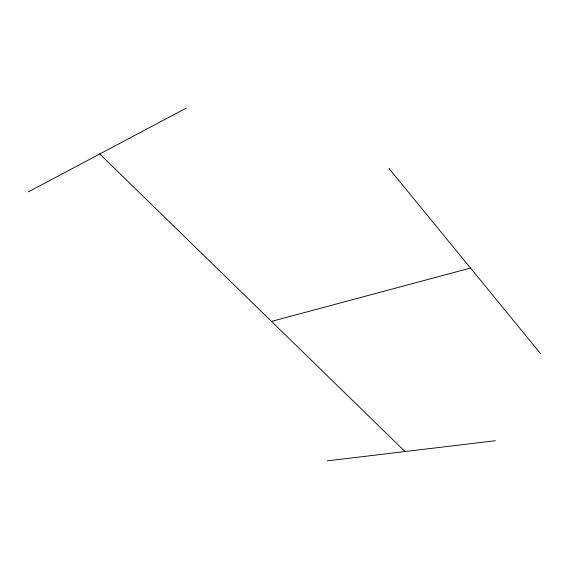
<?xml version="1.0" encoding="UTF-8"?>
<svg xmlns="http://www.w3.org/2000/svg" width="569" height="569" viewBox="0 0 569 569"><rect width="100%" height="100%" fill="white"/><g stroke="black" fill="none" stroke-linecap="round" stroke-linejoin="round"><path stroke-width="0.85" d="M28.45 191.81L186.184 108.138M271.505 321.4L470.499 268.042M327.31 460.862L495.322 440.726M99.746 153.993L405.043 451.544M389.047 168.531L540.55 353.619"/></g></svg>
